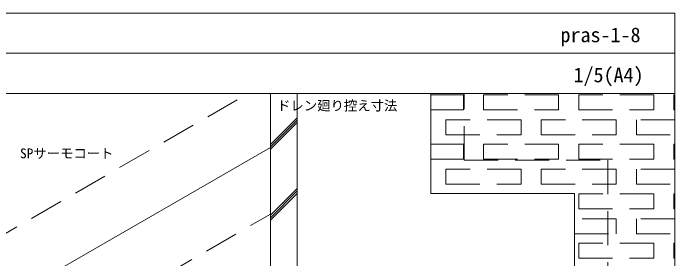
# Model space of a CAD drawing. Units: millimetres, scale not verified. Extents: x -690 to 690, y -478 to 477.
# Drawn here: x 194.8 to 689.7, y 293.7 to 477.5 of the extents above; entities that cross this region are included whole.
import ezdxf
from ezdxf.enums import TextEntityAlignment as Align

# ---------------------------------------------------------------- set-up
doc = ezdxf.new("R2010")
doc.units = ezdxf.units.MM
doc.header["$LTSCALE"] = 2
doc.linetypes.add('USER1', pattern=[19.05, 12.7, -6.35])
for name, color, linetype, lineweight in [('0-0_0', 7, 'Continuous', 18), ('0-1_HATCH', 9, 'Continuous', 18), ('0-4_BOUSUI', 1, 'Continuous', 18), ('0-5_MOJI', 7, 'Continuous', 18), ('0-7_WAKU', 7, 'Continuous', 18), ('0-8_bousui2', 7, 'USER1', 5)]:
    doc.layers.add(name, color=color, linetype=linetype, lineweight=lineweight)
doc.styles.add('ＭＳ ゴシック', font='')
doc.styles.get('ＭＳ ゴシック').set_extended_font_data('MS Gothic')

msp = doc.modelspace()

# ---------------------------------------------------------------- linework, layer by layer
at = {"layer": '0-0_0'}
msp.add_line((-690.339, 447.499), (689.661, 447.499), dxfattribs=at)
at = {"layer": '0-1_HATCH'}
for p, q in [((387.161, 379.318), (407.161, 399.318)), ((387.161, 377.505), (407.161, 397.505)), ((387.161, 375.693), (407.161, 395.693)), ((387.161, 326.285), (407.161, 346.285)), ((387.161, 324.472), (407.161, 344.472)), ((387.161, 322.66), (407.161, 342.66))]:
    msp.add_line(p, q, dxfattribs=at)
at = {"layer": '0-4_BOUSUI'}
for p, q in [((407.161, 85.448), (407.161, 417.499)), ((507.161, 342.499), (507.161, 417.499)), ((32.061, 172.073), (387.161, 377.09))]:
    msp.add_line(p, q, dxfattribs=at)
msp.add_lwpolyline([(507.161, 342.499), (614.661, 342.499), (614.661, 85.448)], dxfattribs=at)
at = {"layer": '0-5_MOJI'}
msp.add_lwpolyline([(387.161, 85.448), (689.661, 85.448), (689.661, 417.499), (387.161, 417.499)], close=True, dxfattribs=at)
at = {"layer": '0-7_WAKU'}
for points in [[(-690.339, -477.501), (689.661, -477.501), (689.661, 477.499), (-690.339, 477.499)], [(689.661, 417.499), (-690.339, 417.499), (-690.339, 477.499), (689.661, 477.499)]]:
    msp.add_lwpolyline(points, close=True, dxfattribs=at)
at = {"layer": '0-8_bousui2'}
for p, q in [((10.411, 209.573), (370.548, 417.499)), ((532.161, 367.499), (532.161, 417.499)), ((75.363, 147.073), (387.161, 327.09))]:
    msp.add_line(p, q, dxfattribs=at)
for points in [[(507.161, 405.198), (531.536, 405.198), (531.536, 416.448), (507.161, 416.448)], [(689.661, 416.448), (689.036, 416.448), (689.036, 405.198), (689.661, 405.198)], [(689.661, 397.698), (660.911, 397.698), (660.911, 386.448), (689.661, 386.448)], [(507.161, 368.198), (531.536, 368.198), (531.536, 379.448), (507.161, 379.448)], [(689.661, 379.448), (689.036, 379.448), (689.036, 368.198), (689.661, 368.198)], [(532.161, 367.499), (639.661, 367.499), (639.661, 85.448)], [(689.661, 360.698), (660.911, 360.698), (660.911, 349.448), (689.661, 349.448)], [(689.661, 342.448), (689.036, 342.448), (689.036, 331.198), (689.661, 331.198)], [(614.661, 312.448), (645.911, 312.448), (645.911, 323.698), (614.661, 323.698)], [(689.661, 323.698), (660.911, 323.698), (660.911, 312.448), (689.661, 312.448)], [(689.661, 305.448), (689.036, 305.448), (689.036, 294.198), (689.661, 294.198)]]:
    msp.add_lwpolyline(points, dxfattribs=at)
for points in [[(546.536, 405.198), (602.786, 405.198), (602.786, 416.448), (546.536, 416.448)], [(617.786, 405.198), (674.036, 405.198), (674.036, 416.448), (617.786, 416.448)], [(518.411, 386.448), (574.661, 386.448), (574.661, 397.698), (518.411, 397.698)], [(589.661, 386.448), (645.911, 386.448), (645.911, 397.698), (589.661, 397.698)], [(546.536, 368.198), (602.786, 368.198), (602.786, 379.448), (546.536, 379.448)], [(617.786, 368.198), (674.036, 368.198), (674.036, 379.448), (617.786, 379.448)], [(518.411, 349.448), (574.661, 349.448), (574.661, 360.698), (518.411, 360.698)], [(589.661, 349.448), (645.911, 349.448), (645.911, 360.698), (589.661, 360.698)], [(617.786, 331.198), (674.036, 331.198), (674.036, 342.448), (617.786, 342.448)], [(617.786, 294.198), (674.036, 294.198), (674.036, 305.448), (617.786, 305.448)]]:
    msp.add_lwpolyline(points, close=True, dxfattribs=at)

# ---------------------------------------------------------------- texts
at = {"layer": '0-5_MOJI', "style": 'ＭＳ ゴシック'}
for s, p in [('ドレン廻り控え寸法', (392.161, 402.499)), ('SPサーモコート', (199.848, 366.769))]:
    msp.add_text(s, height=7.331, dxfattribs=at).set_placement(p, align=Align.BOTTOM_LEFT)
at = {"layer": '0-7_WAKU', "style": 'ＭＳ ゴシック'}
for s, p in [('pras-1-8', (604.191, 452.499)), ('1/5(A4)', (613.938, 422.499))]:
    msp.add_text(s, height=11, dxfattribs=at).set_placement(p, align=Align.BOTTOM_LEFT)

doc.saveas('drawing.dxf')
